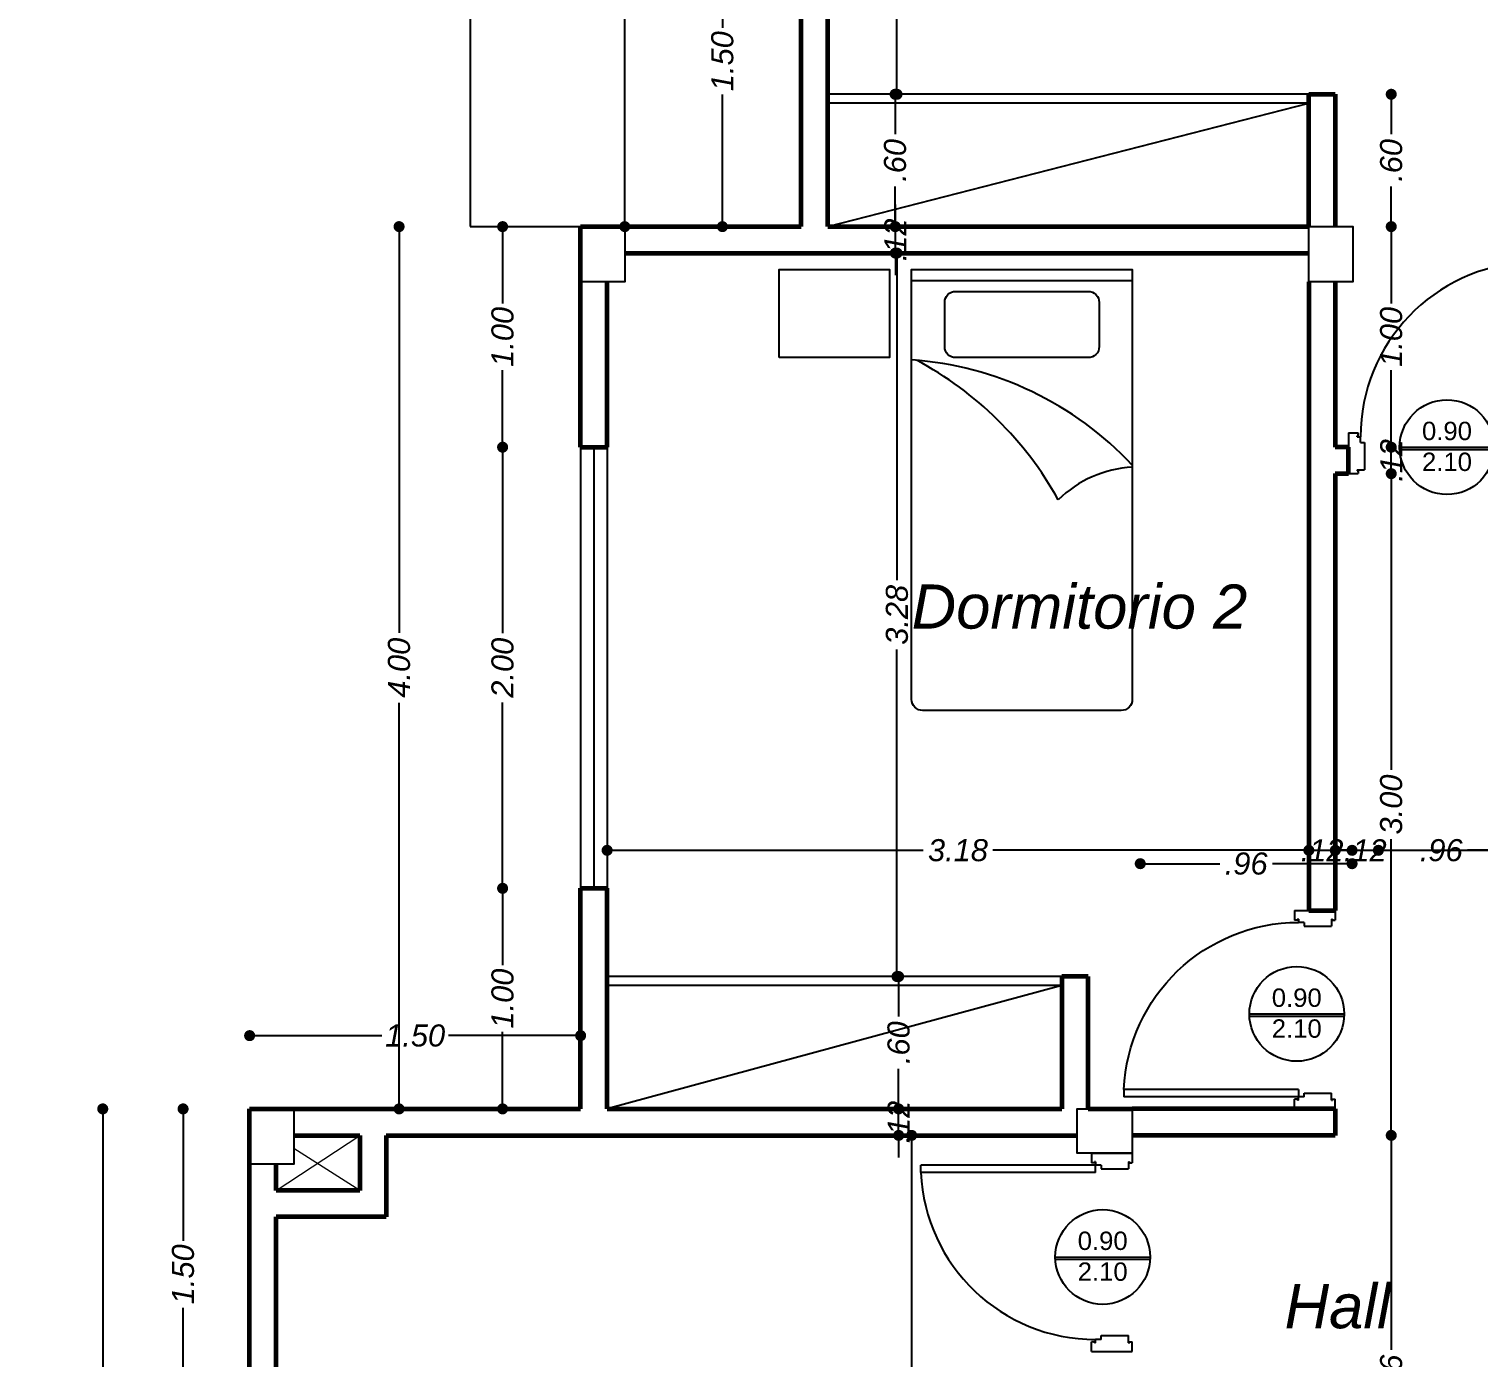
# Model space of a CAD drawing. Header units: metres. Extents: x 539 to 782, y 164 to 633.
# Drawn here: x 708.58 to 715.14, y 360.95 to 366.97 of the extents above; entities that cross this region are included whole.
import ezdxf
from ezdxf.enums import TextEntityAlignment as Align

# ---------------------------------------------------------------- set-up
doc = ezdxf.new("R2010")
doc.units = ezdxf.units.M
doc.header["$PDMODE"] = 35
for name, color, linetype in [('ALUMINIO', 9, 'Continuous'), ('COLUMNAS', 6, 'Continuous'), ('Mobiliario Sanit', 40, 'Continuous'), ('PISOS', 251, 'Continuous'), ('PUERTAS', 16, 'Continuous'), ('TEXTO', 134, 'Continuous')]:
    doc.layers.add(name, color=color, linetype=linetype)
for name, color, linetype, lineweight in [('cota', 1, 'Continuous', 15), ('MURO', 4, 'Continuous', 60), ('ventanas', 2, 'Continuous', 25)]:
    doc.layers.add(name, color=color, linetype=linetype, lineweight=lineweight)
doc.styles.add('ARIAL', font='ariali.ttf')
doc.styles.add('STYLE1', font='ariali.ttf')
doc.styles.add('texto', font='arial.ttf')
doc.dimstyles.new('C_50', dxfattribs={"dimscale": 0.5, "dimtxt": 0.2, "dimasz": 0.1, "dimexe": 0.1, "dimexo": 0.1, "dimgap": 0.05, "dimtad": 0, "dimzin": 4, "dimdsep": 46, "dimtxsty": 'ARIAL', "dimblk": 'DOT', "dimcen": 0.09, "dimse1": 1, "dimse2": 1, "dimclrd": 1, "dimclre": 1, "dimclrt": 2, "dimadec": 0, "dimazin": 0, "dimtfac": 1, "dimtix": 1, "dimtmove": 2, "dimatfit": 3, "dimfxl": 1, "dimtolj": 1, "dimtzin": 0, "dimarcsym": 0})

# ---------------------------------------------------------------- blocks, each defined once
blk = doc.blocks.new('Camasi')
at = {"color": 0}
blk.add_line((-0.5, -0.05), (0.5, -0.05), dxfattribs=at)
blk.add_lwpolyline([(-1.1, -0.4), (-1.1, 0), (-0.6, 0), (-0.6, -0.4)], close=True, dxfattribs=at)
for points in [[(-0.5, -1.95), (-0.5, 0), (0.5, 0), (0.5, -1.95, -0.414214), (0.45, -2), (-0.45, -2, -0.414214)], [(-0.35, -0.35), (-0.35, -0.15, -0.414214), (-0.3, -0.1), (0.3, -0.1, -0.414214), (0.35, -0.15), (0.35, -0.35, -0.414214), (0.3, -0.4), (-0.3, -0.4, -0.414214)]]:
    blk.add_lwpolyline(points, format="xyb", close=True, dxfattribs=at)
for centre, radius, start, end in [((-0.6059, -1.9178), 1.511, 42.95491, 85.98204), ((-1.2223, -1.8098), 1.5837, 28.89334, 61.94152), ((0.5313, -1.4217), 0.5263, 93.41409, 134.22904)]:
    blk.add_arc(centre, radius, start, end, dxfattribs=at)
blk = doc.blocks.new('p 4')
for p, q in [((-0.0782, 0.852), (-0.0484, 0.852)), ((-0.0782, 0.1485), (-0.0782, 0.852)), ((-0.0484, 0.1485), (-0.0484, 0.852)), ((-0.8003, 0.1641), (-0.7612, 0.1641)), ((-0.8003, 0.1641), (-0.8003, 0)), ((-0.7651, 0.1524), (-0.7612, 0.1524)), ((-0.7651, 0.1485), (-0.7651, 0.1524)), ((-0.7651, 0.1485), (-0.7519, 0.1485)), ((-0.7612, 0.1524), (-0.7612, 0.1641)), ((-0.7519, 0.1251), (-0.7519, 0.1485)), ((-0.7519, 0.1251), (-0.7363, 0.1251)), ((-0.7363, 0.1251), (-0.7363, 0.0156)), ((-0.0782, 0.1485), (-0.0484, 0.1485)), ((-0.0484, 0.1251), (-0.064, 0.1251)), ((-0.064, 0.1251), (-0.064, 0.0156)), ((-0.0352, 0.1485), (-0.0484, 0.1485)), ((-0.0484, 0.1251), (-0.0484, 0.1485)), ((-0.0391, 0.1524), (-0.0391, 0.1641)), ((0, 0.1641), (-0.0391, 0.1641)), ((-0.0352, 0.1524), (-0.0391, 0.1524)), ((-0.0352, 0.1485), (-0.0352, 0.1524)), ((0, 0.1641), (0, 0)), ((-0.7651, 0.0156), (-0.7651, 0.0117)), ((-0.7651, 0.0156), (-0.7363, 0.0156)), ((-0.7651, 0.0117), (-0.7612, 0.0117)), ((-0.7612, 0.0117), (-0.7612, 0)), ((-0.0352, 0.0156), (-0.064, 0.0156)), ((-0.0391, 0.0117), (-0.0391, 0)), ((-0.0352, 0.0117), (-0.0391, 0.0117)), ((0, 0), (-0.0391, 0)), ((-0.0352, 0.0156), (-0.0352, 0.0117)), ((-0.8003, 0), (-0.7612, 0))]:
    blk.add_line(p, q)
blk.add_arc((-0.0472, 0.148), 0.7047, 92.51921, 179.96085)
blk = doc.blocks.new('A$C56FC5E38')
at = {"ltscale": 0.02}
for p, q in [((0, 0.2147), (0.4294, 0.2147)), ((0, 0.2047), (0.4294, 0.2047))]:
    blk.add_line(p, q, dxfattribs=at)
blk.add_circle((0.2147, 0.2147), 0.2147, dxfattribs=at)
at = {"style": 'texto'}
for s, p in [('0.90', (0.2147, 0.2466)), ('2.10', (0.2147, 0.1067))]:
    blk.add_text(s, height=0.08331, dxfattribs=at).set_placement(p, align=Align.CENTER)
blk = doc.blocks.new('_Dot')
at = {"color": 0, "linetype": 'ByBlock', "lineweight": -2}
blk.add_line((-0.5, 0), (-1, 0), dxfattribs=at)
at = {"color": 0, "linetype": 'ByBlock', "const_width": 0.5}
blk.add_lwpolyline([(-0.25, 0, 1), (0.25, 0, 1)], format="xyb", close=True, dxfattribs=at)
blk = doc.blocks.new('*D93')
at = {"layer": 'cota', "color": 1, "lineweight": -2, "transparency": 16777216}
for p, q in [((711.2462, 363.2485), (712.6285, 363.2485)), ((714.3262, 363.2485), (712.9439, 363.2485))]:
    blk.add_line(p, q, dxfattribs=at)
at = {"layer": 'Defpoints', "color": 0, "transparency": 16777216}
for p in [(711.1962, 363.5762), (714.3762, 363.5762), (714.3762, 363.2485)]:
    blk.add_point(p, dxfattribs=at)
at = {"layer": 'cota', "color": 1, "lineweight": -2, "transparency": 16777216, "xscale": 0.05, "yscale": 0.05, "zscale": 0.05, "rotation": 180}
blk.add_blockref('_Dot', (711.1962, 363.2485), dxfattribs=at)
at = {"layer": 'cota', "color": 1, "lineweight": -2, "transparency": 16777216, "xscale": 0.05, "yscale": 0.05, "zscale": 0.05}
blk.add_blockref('_Dot', (714.3762, 363.2485), dxfattribs=at)
at = {"layer": 'cota', "color": 2, "transparency": 16777216, "insert": (712.7862, 363.2485), "char_height": 0.1, "attachment_point": 5, "style": 'ARIAL'}
blk.add_mtext('\\A1;3.18', dxfattribs=at)
blk = doc.blocks.new('*D97')
at = {"layer": 'cota', "color": 1, "lineweight": -2, "transparency": 16777216}
for p, q in [((712.5762, 361.9062), (712.5762, 359.9848)), ((712.5762, 357.7462), (712.5762, 359.6676))]:
    blk.add_line(p, q, dxfattribs=at)
at = {"layer": 'Defpoints', "color": 0, "transparency": 16777216}
for p in [(712.5762, 361.9562), (712.5762, 361.9562), (712.5762, 357.6962)]:
    blk.add_point(p, dxfattribs=at)
at = {"layer": 'cota', "color": 1, "lineweight": -2, "transparency": 16777216, "xscale": 0.05, "yscale": 0.05, "zscale": 0.05}
for p, rotation in [((712.5762, 361.9562), 90), ((712.5762, 357.6962), 270)]:
    blk.add_blockref('_Dot', p, dxfattribs=dict(at, rotation=rotation))
at = {"layer": 'cota', "color": 2, "transparency": 16777216, "insert": (712.5762, 359.8262), "char_height": 0.1, "attachment_point": 5, "rotation": 90, "style": 'ARIAL'}
blk.add_mtext('\\A1;4.26', dxfattribs=at)
blk = doc.blocks.new('*D98')
at = {"layer": 'cota', "color": 1, "lineweight": -2, "transparency": 16777216}
for p, q in [((712.5174, 362.1262), (712.5174, 362.1762)), ((712.5174, 361.9562), (712.5174, 362.0762)), ((712.5174, 361.9062), (712.5174, 361.8562))]:
    blk.add_line(p, q, dxfattribs=at)
at = {"layer": 'Defpoints', "color": 0, "transparency": 16777216}
for p in [(712.5174, 362.0762), (712.5174, 362.0762), (712.5174, 361.9562)]:
    blk.add_point(p, dxfattribs=at)
at = {"layer": 'cota', "color": 1, "lineweight": -2, "transparency": 16777216, "xscale": 0.05, "yscale": 0.05, "zscale": 0.05}
for p, rotation in [((712.5174, 362.0762), 270), ((712.5174, 361.9562), 90)]:
    blk.add_blockref('_Dot', p, dxfattribs=dict(at, rotation=rotation))
at = {"layer": 'cota', "color": 2, "transparency": 16777216, "insert": (712.5174, 362.0162), "char_height": 0.1, "attachment_point": 5, "rotation": 90, "style": 'ARIAL'}
blk.add_mtext('\\A1;.12', dxfattribs=at)
blk = doc.blocks.new('*D99')
at = {"layer": 'cota', "color": 1, "lineweight": -2, "transparency": 16777216}
for p, q in [((712.5174, 362.6262), (712.5174, 362.495)), ((712.5174, 362.1262), (712.5174, 362.2575))]:
    blk.add_line(p, q, dxfattribs=at)
at = {"layer": 'Defpoints', "color": 0, "transparency": 16777216}
for p in [(712.5174, 362.6762), (712.5174, 362.6762), (712.5174, 362.0762)]:
    blk.add_point(p, dxfattribs=at)
at = {"layer": 'cota', "color": 1, "lineweight": -2, "transparency": 16777216, "xscale": 0.05, "yscale": 0.05, "zscale": 0.05}
for p, rotation in [((712.5174, 362.6762), 90), ((712.5174, 362.0762), 270)]:
    blk.add_blockref('_Dot', p, dxfattribs=dict(at, rotation=rotation))
at = {"layer": 'cota', "color": 2, "transparency": 16777216, "insert": (712.5174, 362.3762), "char_height": 0.1, "attachment_point": 5, "rotation": 90, "style": 'ARIAL'}
blk.add_mtext('\\A1;.60', dxfattribs=at)
blk = doc.blocks.new('*D100')
at = {"layer": 'cota', "color": 1, "lineweight": -2, "transparency": 16777216}
for p, q in [((712.5099, 365.9062), (712.5099, 364.4739)), ((712.5099, 362.7262), (712.5099, 364.1585))]:
    blk.add_line(p, q, dxfattribs=at)
at = {"layer": 'Defpoints', "color": 0, "transparency": 16777216}
for p in [(712.5099, 365.9562), (712.5099, 365.9562), (712.5099, 362.6762)]:
    blk.add_point(p, dxfattribs=at)
at = {"layer": 'cota', "color": 1, "lineweight": -2, "transparency": 16777216, "xscale": 0.05, "yscale": 0.05, "zscale": 0.05}
for p, rotation in [((712.5099, 365.9562), 90), ((712.5099, 362.6762), 270)]:
    blk.add_blockref('_Dot', p, dxfattribs=dict(at, rotation=rotation))
at = {"layer": 'cota', "color": 2, "transparency": 16777216, "insert": (712.5099, 364.3162), "char_height": 0.1, "attachment_point": 5, "rotation": 90, "style": 'ARIAL'}
blk.add_mtext('\\A1;3.28', dxfattribs=at)
blk = doc.blocks.new('*D101')
at = {"layer": 'Defpoints', "color": 0, "transparency": 16777216}
for p in [(712.5024, 366.0762), (712.5024, 366.0762), (712.5024, 365.9562)]:
    blk.add_point(p, dxfattribs=at)
at = {"layer": 'MURO', "color": 1, "lineweight": -2, "transparency": 16777216}
for p, q in [((712.5024, 366.1262), (712.5024, 366.1762)), ((712.5024, 365.9562), (712.5024, 366.0762)), ((712.5024, 365.9062), (712.5024, 365.8562))]:
    blk.add_line(p, q, dxfattribs=at)
at = {"layer": 'MURO', "color": 1, "lineweight": -2, "transparency": 16777216, "xscale": 0.05, "yscale": 0.05, "zscale": 0.05}
for p, rotation in [((712.5024, 366.0762), 270), ((712.5024, 365.9562), 90)]:
    blk.add_blockref('_Dot', p, dxfattribs=dict(at, rotation=rotation))
at = {"layer": 'MURO', "color": 2, "transparency": 16777216, "insert": (712.5024, 366.0162), "char_height": 0.1, "attachment_point": 5, "rotation": 90, "style": 'ARIAL'}
blk.add_mtext('\\A1;.12', dxfattribs=at)
blk = doc.blocks.new('*D106')
at = {"layer": 'cota', "color": 1, "lineweight": -2, "transparency": 16777216}
for p, q in [((714.7497, 364.9062), (714.7497, 363.614)), ((714.7497, 362.0062), (714.7497, 363.2985))]:
    blk.add_line(p, q, dxfattribs=at)
at = {"layer": 'Defpoints', "color": 0, "transparency": 16777216}
for p in [(714.2517, 364.9562), (714.7497, 364.9562), (715.1297, 361.9562)]:
    blk.add_point(p, dxfattribs=at)
at = {"layer": 'cota', "color": 1, "lineweight": -2, "transparency": 16777216, "xscale": 0.05, "yscale": 0.05, "zscale": 0.05}
for p, rotation in [((714.7497, 364.9562), 90), ((714.7497, 361.9562), 270)]:
    blk.add_blockref('_Dot', p, dxfattribs=dict(at, rotation=rotation))
at = {"layer": 'cota', "color": 2, "transparency": 16777216, "insert": (714.7497, 363.4562), "char_height": 0.1, "attachment_point": 5, "rotation": 90, "style": 'ARIAL'}
blk.add_mtext('\\A1;3.00', dxfattribs=at)
blk = doc.blocks.new('*D121')
at = {"layer": 'cota', "color": 1, "lineweight": -2, "transparency": 16777216}
for p, q in [((709.2746, 362.0262), (709.2746, 361.4775)), ((709.2746, 360.6262), (709.2746, 361.175))]:
    blk.add_line(p, q, dxfattribs=at)
at = {"layer": 'Defpoints', "color": 0, "transparency": 16777216}
for p in [(709.2746, 362.0762), (709.2746, 362.0762), (709.5762, 360.5762)]:
    blk.add_point(p, dxfattribs=at)
at = {"layer": 'cota', "color": 1, "lineweight": -2, "transparency": 16777216, "xscale": 0.05, "yscale": 0.05, "zscale": 0.05}
for p, rotation in [((709.2746, 362.0762), 90), ((709.2746, 360.5762), 270)]:
    blk.add_blockref('_Dot', p, dxfattribs=dict(at, rotation=rotation))
at = {"layer": 'cota', "color": 2, "transparency": 16777216, "insert": (709.2746, 361.3262), "char_height": 0.1, "attachment_point": 5, "rotation": 90, "style": 'ARIAL'}
blk.add_mtext('\\A1;1.50', dxfattribs=at)
blk = doc.blocks.new('*D122')
at = {"layer": 'cota', "color": 1, "lineweight": -2, "transparency": 16777216}
for p, q in [((710.7226, 363.0262), (710.7226, 362.7275)), ((710.7226, 362.1262), (710.7226, 362.425))]:
    blk.add_line(p, q, dxfattribs=at)
at = {"layer": 'Defpoints', "color": 0, "transparency": 16777216}
for p in [(710.7226, 363.0762), (711.0762, 363.0762), (711.0762, 362.0762)]:
    blk.add_point(p, dxfattribs=at)
at = {"layer": 'cota', "color": 1, "lineweight": -2, "transparency": 16777216, "xscale": 0.05, "yscale": 0.05, "zscale": 0.05}
for p, rotation in [((710.7226, 363.0762), 90), ((710.7226, 362.0762), 270)]:
    blk.add_blockref('_Dot', p, dxfattribs=dict(at, rotation=rotation))
at = {"layer": 'cota', "color": 2, "transparency": 16777216, "insert": (710.7226, 362.5762), "char_height": 0.1, "attachment_point": 5, "rotation": 90, "style": 'ARIAL'}
blk.add_mtext('\\A1;1.00', dxfattribs=at)
blk = doc.blocks.new('*D123')
at = {"layer": 'cota', "color": 1, "lineweight": -2, "transparency": 16777216}
for p, q in [((710.7226, 365.0262), (710.7226, 364.2337)), ((710.7226, 363.1262), (710.7226, 363.9187))]:
    blk.add_line(p, q, dxfattribs=at)
at = {"layer": 'Defpoints', "color": 0, "transparency": 16777216}
for p in [(710.7226, 365.0762), (711.0762, 365.0762), (711.0762, 363.0762)]:
    blk.add_point(p, dxfattribs=at)
at = {"layer": 'cota', "color": 1, "lineweight": -2, "transparency": 16777216, "xscale": 0.05, "yscale": 0.05, "zscale": 0.05}
for p, rotation in [((710.7226, 365.0762), 90), ((710.7226, 363.0762), 270)]:
    blk.add_blockref('_Dot', p, dxfattribs=dict(at, rotation=rotation))
at = {"layer": 'cota', "color": 2, "transparency": 16777216, "insert": (710.7226, 364.0762), "char_height": 0.1, "attachment_point": 5, "rotation": 90, "style": 'ARIAL'}
blk.add_mtext('\\A1;2.00', dxfattribs=at)
blk = doc.blocks.new('*D124')
at = {"layer": 'cota', "color": 1, "lineweight": -2, "transparency": 16777216}
for p, q in [((710.7226, 366.0262), (710.7226, 365.7275)), ((710.7226, 365.1262), (710.7226, 365.425))]:
    blk.add_line(p, q, dxfattribs=at)
at = {"layer": 'Defpoints', "color": 0, "transparency": 16777216}
for p in [(710.7226, 366.0762), (710.7226, 366.0762), (711.0762, 365.0762)]:
    blk.add_point(p, dxfattribs=at)
at = {"layer": 'cota', "color": 1, "lineweight": -2, "transparency": 16777216, "xscale": 0.05, "yscale": 0.05, "zscale": 0.05}
for p, rotation in [((710.7226, 366.0762), 90), ((710.7226, 365.0762), 270)]:
    blk.add_blockref('_Dot', p, dxfattribs=dict(at, rotation=rotation))
at = {"layer": 'cota', "color": 2, "transparency": 16777216, "insert": (710.7226, 365.5762), "char_height": 0.1, "attachment_point": 5, "rotation": 90, "style": 'ARIAL'}
blk.add_mtext('\\A1;1.00', dxfattribs=at)
blk = doc.blocks.new('*D125')
at = {"layer": 'cota', "color": 1, "lineweight": -2, "transparency": 16777216}
for p, q in [((708.9105, 362.0262), (708.9105, 359.9847)), ((708.9105, 357.6262), (708.9105, 359.6678))]:
    blk.add_line(p, q, dxfattribs=at)
at = {"layer": 'Defpoints', "color": 0, "transparency": 16777216}
for p in [(708.5762, 362.0762), (708.9105, 362.0762), (708.5762, 357.5762)]:
    blk.add_point(p, dxfattribs=at)
at = {"layer": 'cota', "color": 1, "lineweight": -2, "transparency": 16777216, "xscale": 0.05, "yscale": 0.05, "zscale": 0.05}
for p, rotation in [((708.9105, 362.0762), 90), ((708.9105, 357.5762), 270)]:
    blk.add_blockref('_Dot', p, dxfattribs=dict(at, rotation=rotation))
at = {"layer": 'cota', "color": 2, "transparency": 16777216, "insert": (708.9105, 359.8262), "char_height": 0.1, "attachment_point": 5, "rotation": 90, "style": 'ARIAL'}
blk.add_mtext('\\A1;4.50', dxfattribs=at)
blk = doc.blocks.new('*D126')
at = {"layer": 'cota', "color": 1, "lineweight": -2, "transparency": 16777216}
for p, q in [((710.2535, 366.0262), (710.2535, 364.2347)), ((710.2535, 362.1262), (710.2535, 363.9178))]:
    blk.add_line(p, q, dxfattribs=at)
at = {"layer": 'Defpoints', "color": 0, "transparency": 16777216}
for p in [(710.0762, 366.0762), (710.2535, 366.0762), (710.0762, 362.0762)]:
    blk.add_point(p, dxfattribs=at)
at = {"layer": 'cota', "color": 1, "lineweight": -2, "transparency": 16777216, "xscale": 0.05, "yscale": 0.05, "zscale": 0.05}
for p, rotation in [((710.2535, 366.0762), 90), ((710.2535, 362.0762), 270)]:
    blk.add_blockref('_Dot', p, dxfattribs=dict(at, rotation=rotation))
at = {"layer": 'cota', "color": 2, "transparency": 16777216, "insert": (710.2535, 364.0762), "char_height": 0.1, "attachment_point": 5, "rotation": 90, "style": 'ARIAL'}
blk.add_mtext('\\A1;4.00', dxfattribs=at)
blk = doc.blocks.new('*D127')
at = {"layer": 'cota', "color": 1, "lineweight": -2, "transparency": 16777216}
for p, q in [((711.7187, 367.5262), (711.7187, 366.9775)), ((711.7187, 366.1262), (711.7187, 366.675))]:
    blk.add_line(p, q, dxfattribs=at)
at = {"layer": 'Defpoints', "color": 0, "transparency": 16777216}
for p in [(711.7187, 367.5762), (712.0762, 367.5762), (712.0762, 366.0762)]:
    blk.add_point(p, dxfattribs=at)
at = {"layer": 'cota', "color": 1, "lineweight": -2, "transparency": 16777216, "xscale": 0.05, "yscale": 0.05, "zscale": 0.05}
for p, rotation in [((711.7187, 367.5762), 90), ((711.7187, 366.0762), 270)]:
    blk.add_blockref('_Dot', p, dxfattribs=dict(at, rotation=rotation))
at = {"layer": 'cota', "color": 2, "transparency": 16777216, "insert": (711.7187, 366.8262), "char_height": 0.1, "attachment_point": 5, "rotation": 90, "style": 'ARIAL'}
blk.add_mtext('\\A1;1.50', dxfattribs=at)
blk = doc.blocks.new('*D130')
at = {"layer": 'cota', "color": 1, "lineweight": -2, "transparency": 16777216}
for p, q in [((711.2762, 369.5262), (711.2762, 367.984)), ((711.2762, 366.1262), (711.2762, 367.6685))]:
    blk.add_line(p, q, dxfattribs=at)
at = {"layer": 'Defpoints', "color": 0, "transparency": 16777216}
for p in [(711.2762, 369.5762), (711.2762, 369.5762), (711.2762, 366.0762)]:
    blk.add_point(p, dxfattribs=at)
at = {"layer": 'cota', "color": 1, "lineweight": -2, "transparency": 16777216, "xscale": 0.05, "yscale": 0.05, "zscale": 0.05}
for p, rotation in [((711.2762, 369.5762), 90), ((711.2762, 366.0762), 270)]:
    blk.add_blockref('_Dot', p, dxfattribs=dict(at, rotation=rotation))
at = {"layer": 'cota', "color": 2, "transparency": 16777216, "insert": (711.2762, 367.8262), "char_height": 0.1, "attachment_point": 5, "rotation": 90, "style": 'ARIAL'}
blk.add_mtext('\\A1;3.50', dxfattribs=at)
blk = doc.blocks.new('*D139')
at = {"layer": 'cota', "color": 1, "lineweight": -2, "transparency": 16777216}
for p, q in [((709.6262, 362.4083), (710.175, 362.4083)), ((711.0262, 362.4083), (710.4775, 362.4083))]:
    blk.add_line(p, q, dxfattribs=at)
at = {"layer": 'Defpoints', "color": 0, "transparency": 16777216}
for p in [(711.0762, 362.4083), (709.5762, 362.0762), (711.0762, 362.0762)]:
    blk.add_point(p, dxfattribs=at)
at = {"layer": 'cota', "color": 1, "lineweight": -2, "transparency": 16777216, "xscale": 0.05, "yscale": 0.05, "zscale": 0.05, "rotation": 180}
blk.add_blockref('_Dot', (709.5762, 362.4083), dxfattribs=at)
at = {"layer": 'cota', "color": 1, "lineweight": -2, "transparency": 16777216, "xscale": 0.05, "yscale": 0.05, "zscale": 0.05}
blk.add_blockref('_Dot', (711.0762, 362.4083), dxfattribs=at)
at = {"layer": 'cota', "color": 2, "transparency": 16777216, "insert": (710.3262, 362.4083), "char_height": 0.1, "attachment_point": 5, "style": 'ARIAL'}
blk.add_mtext('\\A1;1.50', dxfattribs=at)
blk = doc.blocks.new('*D428')
at = {"layer": 'cota', "color": 1, "lineweight": -2, "transparency": 16777216}
for p, q in [((712.5014, 366.6262), (712.5014, 366.495)), ((712.5014, 366.1262), (712.5014, 366.2575))]:
    blk.add_line(p, q, dxfattribs=at)
at = {"layer": 'Defpoints', "color": 0, "transparency": 16777216}
for p in [(712.5014, 366.6762), (712.5912, 366.6762), (712.5912, 366.0762)]:
    blk.add_point(p, dxfattribs=at)
at = {"layer": 'cota', "color": 1, "lineweight": -2, "transparency": 16777216, "xscale": 0.05, "yscale": 0.05, "zscale": 0.05}
for p, rotation in [((712.5014, 366.6762), 90), ((712.5014, 366.0762), 270)]:
    blk.add_blockref('_Dot', p, dxfattribs=dict(at, rotation=rotation))
at = {"layer": 'cota', "color": 2, "transparency": 16777216, "insert": (712.5014, 366.3762), "char_height": 0.1, "attachment_point": 5, "rotation": 90, "style": 'ARIAL'}
blk.add_mtext('\\A1;.60', dxfattribs=at)
blk = doc.blocks.new('*D429')
at = {"layer": 'cota', "color": 1, "lineweight": -2, "transparency": 16777216}
for p, q in [((712.5099, 369.4062), (712.5099, 368.2237)), ((712.5099, 366.7262), (712.5099, 367.9088))]:
    blk.add_line(p, q, dxfattribs=at)
at = {"layer": 'Defpoints', "color": 0, "transparency": 16777216}
for p in [(712.5099, 369.4562), (712.5912, 369.4562), (712.5912, 366.6762)]:
    blk.add_point(p, dxfattribs=at)
at = {"layer": 'cota', "color": 1, "lineweight": -2, "transparency": 16777216, "xscale": 0.05, "yscale": 0.05, "zscale": 0.05}
for p, rotation in [((712.5099, 369.4562), 90), ((712.5099, 366.6762), 270)]:
    blk.add_blockref('_Dot', p, dxfattribs=dict(at, rotation=rotation))
at = {"layer": 'cota', "color": 2, "transparency": 16777216, "insert": (712.5099, 368.0662), "char_height": 0.1, "attachment_point": 5, "rotation": 90, "style": 'ARIAL'}
blk.add_mtext('\\A1;2.78', dxfattribs=at)
blk = doc.blocks.new('*D436')
at = {"layer": 'cota', "color": 1, "lineweight": -2, "transparency": 16777216}
for p, q in [((714.3262, 363.2485), (714.2762, 363.2485)), ((714.3762, 363.2485), (714.4962, 363.2485)), ((714.5462, 363.2485), (714.5962, 363.2485))]:
    blk.add_line(p, q, dxfattribs=at)
at = {"layer": 'Defpoints', "color": 0, "transparency": 16777216}
for p in [(714.4962, 363.2485), (714.3762, 363.188), (714.4962, 363.188)]:
    blk.add_point(p, dxfattribs=at)
at = {"layer": 'cota', "color": 1, "lineweight": -2, "transparency": 16777216, "xscale": 0.05, "yscale": 0.05, "zscale": 0.05}
blk.add_blockref('_Dot', (714.3762, 363.2485), dxfattribs=at)
at = {"layer": 'cota', "color": 1, "lineweight": -2, "transparency": 16777216, "xscale": 0.05, "yscale": 0.05, "zscale": 0.05, "rotation": 180}
blk.add_blockref('_Dot', (714.4962, 363.2485), dxfattribs=at)
at = {"layer": 'cota', "color": 2, "transparency": 16777216, "insert": (714.4362, 363.2485), "char_height": 0.1, "attachment_point": 5, "style": 'ARIAL'}
blk.add_mtext('\\A1;.12', dxfattribs=at)
blk = doc.blocks.new('*D437')
at = {"layer": 'cota', "color": 1, "lineweight": -2, "transparency": 16777216}
for p, q in [((714.5462, 363.2485), (714.8573, 363.2485)), ((715.4062, 363.2485), (715.0951, 363.2485))]:
    blk.add_line(p, q, dxfattribs=at)
at = {"layer": 'Defpoints', "color": 0, "transparency": 16777216}
for p in [(715.4562, 363.2485), (715.4562, 363.2485), (714.4962, 363.188)]:
    blk.add_point(p, dxfattribs=at)
at = {"layer": 'cota', "color": 1, "lineweight": -2, "transparency": 16777216, "xscale": 0.05, "yscale": 0.05, "zscale": 0.05, "rotation": 180}
blk.add_blockref('_Dot', (714.4962, 363.2485), dxfattribs=at)
at = {"layer": 'cota', "color": 1, "lineweight": -2, "transparency": 16777216, "xscale": 0.05, "yscale": 0.05, "zscale": 0.05}
blk.add_blockref('_Dot', (715.4562, 363.2485), dxfattribs=at)
at = {"layer": 'cota', "color": 2, "transparency": 16777216, "insert": (714.9762, 363.2485), "char_height": 0.1, "attachment_point": 5, "style": 'ARIAL'}
blk.add_mtext('\\A1;.96', dxfattribs=at)
blk = doc.blocks.new('*D449')
at = {"layer": 'cota', "color": 1, "lineweight": -2, "transparency": 16777216}
for p, q in [((714.7497, 365.1262), (714.7497, 365.1762)), ((714.7497, 364.9562), (714.7497, 365.0762)), ((714.7497, 364.9062), (714.7497, 364.8562))]:
    blk.add_line(p, q, dxfattribs=at)
at = {"layer": 'Defpoints', "color": 0, "transparency": 16777216}
for p in [(714.5562, 365.0762), (714.7497, 365.0762), (714.5562, 364.9562)]:
    blk.add_point(p, dxfattribs=at)
at = {"layer": 'cota', "color": 1, "lineweight": -2, "transparency": 16777216, "xscale": 0.05, "yscale": 0.05, "zscale": 0.05}
for p, rotation in [((714.7497, 365.0762), 270), ((714.7497, 364.9562), 90)]:
    blk.add_blockref('_Dot', p, dxfattribs=dict(at, rotation=rotation))
at = {"layer": 'cota', "color": 2, "transparency": 16777216, "insert": (714.7497, 365.0162), "char_height": 0.1, "attachment_point": 5, "rotation": 90, "style": 'ARIAL'}
blk.add_mtext('\\A1;.12', dxfattribs=at)
blk = doc.blocks.new('*D450')
at = {"layer": 'cota', "color": 1, "lineweight": -2, "transparency": 16777216}
for p, q in [((714.7497, 366.0262), (714.7497, 365.7275)), ((714.7497, 365.1262), (714.7497, 365.425))]:
    blk.add_line(p, q, dxfattribs=at)
at = {"layer": 'Defpoints', "color": 0, "transparency": 16777216}
for p in [(714.5762, 366.0762), (714.7497, 366.0762), (714.5562, 365.0762)]:
    blk.add_point(p, dxfattribs=at)
at = {"layer": 'cota', "color": 1, "lineweight": -2, "transparency": 16777216, "xscale": 0.05, "yscale": 0.05, "zscale": 0.05}
for p, rotation in [((714.7497, 366.0762), 90), ((714.7497, 365.0762), 270)]:
    blk.add_blockref('_Dot', p, dxfattribs=dict(at, rotation=rotation))
at = {"layer": 'cota', "color": 2, "transparency": 16777216, "insert": (714.7497, 365.5762), "char_height": 0.1, "attachment_point": 5, "rotation": 90, "style": 'ARIAL'}
blk.add_mtext('\\A1;1.00', dxfattribs=at)
blk = doc.blocks.new('*D451')
at = {"layer": 'cota', "color": 1, "lineweight": -2, "transparency": 16777216}
for p, q in [((714.7497, 366.6262), (714.7497, 366.495)), ((714.7497, 366.1262), (714.7497, 366.2575))]:
    blk.add_line(p, q, dxfattribs=at)
at = {"layer": 'Defpoints', "color": 0, "transparency": 16777216}
for p in [(714.4962, 366.6762), (714.7497, 366.6762), (714.5762, 366.0762)]:
    blk.add_point(p, dxfattribs=at)
at = {"layer": 'cota', "color": 1, "lineweight": -2, "transparency": 16777216, "xscale": 0.05, "yscale": 0.05, "zscale": 0.05}
for p, rotation in [((714.7497, 366.6762), 90), ((714.7497, 366.0762), 270)]:
    blk.add_blockref('_Dot', p, dxfattribs=dict(at, rotation=rotation))
at = {"layer": 'cota', "color": 2, "transparency": 16777216, "insert": (714.7497, 366.3762), "char_height": 0.1, "attachment_point": 5, "rotation": 90, "style": 'ARIAL'}
blk.add_mtext('\\A1;.60', dxfattribs=at)
blk = doc.blocks.new('*D452')
at = {"layer": 'cota', "color": 1, "lineweight": -2, "transparency": 16777216}
for p, q in [((714.7497, 361.9062), (714.7497, 360.9839)), ((714.7497, 359.7462), (714.7497, 360.6686))]:
    blk.add_line(p, q, dxfattribs=at)
at = {"layer": 'Defpoints', "color": 0, "transparency": 16777216}
for p in [(714.4962, 361.9562), (714.4962, 359.6962), (714.7497, 359.6962)]:
    blk.add_point(p, dxfattribs=at)
at = {"layer": 'cota', "color": 1, "lineweight": -2, "transparency": 16777216, "xscale": 0.05, "yscale": 0.05, "zscale": 0.05}
for p, rotation in [((714.7497, 361.9562), 90), ((714.7497, 359.6962), 270)]:
    blk.add_blockref('_Dot', p, dxfattribs=dict(at, rotation=rotation))
at = {"layer": 'cota', "color": 2, "transparency": 16777216, "insert": (714.7497, 360.8262), "char_height": 0.1, "attachment_point": 5, "rotation": 90, "style": 'ARIAL'}
blk.add_mtext('\\A1;2.26', dxfattribs=at)
blk = doc.blocks.new('*D562')
at = {"layer": 'cota', "color": 1, "lineweight": -2, "transparency": 16777216}
for p, q in [((710.3623, 437.5456), (711.7445, 437.5456)), ((713.4423, 437.5456), (712.06, 437.5456))]:
    blk.add_line(p, q, dxfattribs=at)
at = {"layer": 'Defpoints', "color": 0, "transparency": 16777216}
for p in [(710.3123, 437.8734), (713.4923, 437.5456), (713.4923, 363.5762)]:
    blk.add_point(p, dxfattribs=at)
at = {"layer": 'cota', "color": 1, "lineweight": -2, "transparency": 16777216, "xscale": 0.05, "yscale": 0.05, "zscale": 0.05, "rotation": 180}
blk.add_blockref('_Dot', (710.3123, 437.5456), dxfattribs=at)
at = {"layer": 'cota', "color": 1, "lineweight": -2, "transparency": 16777216, "xscale": 0.05, "yscale": 0.05, "zscale": 0.05}
blk.add_blockref('_Dot', (713.4923, 437.5456), dxfattribs=at)
at = {"layer": 'cota', "color": 2, "transparency": 16777216, "insert": (711.9023, 437.5456), "char_height": 0.1, "attachment_point": 5, "style": 'ARIAL'}
blk.add_mtext('\\A1;3.18', dxfattribs=at)
blk = doc.blocks.new('*D601')
at = {"layer": 'cota', "color": 1, "lineweight": -2, "transparency": 16777216}
for p, q in [((712.7423, 432.9148), (713.7348, 432.9148)), ((715.0423, 432.9148), (714.0498, 432.9148))]:
    blk.add_line(p, q, dxfattribs=at)
at = {"layer": 'Defpoints', "color": 0, "transparency": 16777216}
for p in [(712.6923, 432.9148), (712.6923, 432.8983), (715.0923, 358.6011)]:
    blk.add_point(p, dxfattribs=at)
at = {"layer": 'cota', "color": 1, "lineweight": -2, "transparency": 16777216, "xscale": 0.05, "yscale": 0.05, "zscale": 0.05, "rotation": 180}
blk.add_blockref('_Dot', (712.6923, 432.9148), dxfattribs=at)
at = {"layer": 'cota', "color": 1, "lineweight": -2, "transparency": 16777216, "xscale": 0.05, "yscale": 0.05, "zscale": 0.05}
blk.add_blockref('_Dot', (715.0923, 432.9148), dxfattribs=at)
at = {"layer": 'cota', "color": 2, "transparency": 16777216, "insert": (713.8923, 432.9148), "char_height": 0.1, "attachment_point": 5, "style": 'ARIAL'}
blk.add_mtext('\\A1;2.40', dxfattribs=at)
blk = doc.blocks.new('*D606')
at = {"layer": 'cota', "color": 1, "lineweight": -2, "transparency": 16777216}
for p, q in [((713.6623, 363.188), (713.9734, 363.188)), ((714.5223, 363.188), (714.2112, 363.188))]:
    blk.add_line(p, q, dxfattribs=at)
at = {"layer": 'Defpoints', "color": 0, "transparency": 16777216}
for p in [(713.6123, 363.2485), (714.5723, 363.188), (714.5723, 363.188)]:
    blk.add_point(p, dxfattribs=at)
at = {"layer": 'cota', "color": 1, "lineweight": -2, "transparency": 16777216, "xscale": 0.05, "yscale": 0.05, "zscale": 0.05, "rotation": 180}
blk.add_blockref('_Dot', (713.6123, 363.188), dxfattribs=at)
at = {"layer": 'cota', "color": 1, "lineweight": -2, "transparency": 16777216, "xscale": 0.05, "yscale": 0.05, "zscale": 0.05}
blk.add_blockref('_Dot', (714.5723, 363.188), dxfattribs=at)
at = {"layer": 'cota', "color": 2, "transparency": 16777216, "insert": (714.0923, 363.188), "char_height": 0.1, "attachment_point": 5, "style": 'ARIAL'}
blk.add_mtext('\\A1;.96', dxfattribs=at)
blk = doc.blocks.new('*D607')
at = {"layer": 'cota', "color": 1, "lineweight": -2, "transparency": 16777216}
for p, q in [((714.5223, 363.2485), (714.4723, 363.2485)), ((714.5723, 363.2485), (714.6915, 363.2485)), ((714.7415, 363.2485), (714.7915, 363.2485))]:
    blk.add_line(p, q, dxfattribs=at)
at = {"layer": 'Defpoints', "color": 0, "transparency": 16777216}
for p in [(714.5723, 363.2485), (714.6915, 363.2485), (714.6915, 363.2485)]:
    blk.add_point(p, dxfattribs=at)
at = {"layer": 'cota', "color": 1, "lineweight": -2, "transparency": 16777216, "xscale": 0.05, "yscale": 0.05, "zscale": 0.05}
blk.add_blockref('_Dot', (714.5723, 363.2485), dxfattribs=at)
at = {"layer": 'cota', "color": 1, "lineweight": -2, "transparency": 16777216, "xscale": 0.05, "yscale": 0.05, "zscale": 0.05, "rotation": 180}
blk.add_blockref('_Dot', (714.6915, 363.2485), dxfattribs=at)
at = {"layer": 'cota', "color": 2, "transparency": 16777216, "insert": (714.6319, 363.2485), "char_height": 0.1, "attachment_point": 5, "style": 'ARIAL'}
blk.add_mtext('\\A1;.12', dxfattribs=at)
blk = doc.blocks.new('*D608')
at = {"layer": 'cota', "color": 1, "lineweight": -2, "transparency": 16777216}
for p, q in [((714.7415, 363.2485), (715.9745, 363.2485)), ((717.5223, 363.2485), (716.2893, 363.2485))]:
    blk.add_line(p, q, dxfattribs=at)
at = {"layer": 'Defpoints', "color": 0, "transparency": 16777216}
for p in [(714.6915, 363.2485), (717.5723, 363.2485), (717.5723, 363.2485)]:
    blk.add_point(p, dxfattribs=at)
at = {"layer": 'cota', "color": 1, "lineweight": -2, "transparency": 16777216, "xscale": 0.05, "yscale": 0.05, "zscale": 0.05, "rotation": 180}
blk.add_blockref('_Dot', (714.6915, 363.2485), dxfattribs=at)
at = {"layer": 'cota', "color": 1, "lineweight": -2, "transparency": 16777216, "xscale": 0.05, "yscale": 0.05, "zscale": 0.05}
blk.add_blockref('_Dot', (717.5723, 363.2485), dxfattribs=at)
at = {"layer": 'cota', "color": 2, "transparency": 16777216, "insert": (716.1319, 363.2485), "char_height": 0.1, "attachment_point": 5, "style": 'ARIAL'}
blk.add_mtext('\\A1;2.88', dxfattribs=at)

msp = doc.modelspace()

# ---------------------------------------------------------------- linework, layer by layer
at = {"layer": 'ALUMINIO'}
msp.add_line((711.1362, 365.0762), (711.1362, 363.0762), dxfattribs=at)
at = {"layer": 'COLUMNAS'}
for points in [[(711.0762, 366.0762), (711.2762, 366.0762), (711.2762, 365.8262), (711.0762, 365.8262), (711.0762, 366.0762)], [(714.3762, 366.0762), (714.5762, 366.0762), (714.5762, 365.8262), (714.3762, 365.8262), (714.3762, 366.0762)], [(709.5762, 362.0762), (709.7762, 362.0762), (709.7762, 361.8262), (709.5762, 361.8262), (709.5762, 362.0762)], [(713.5762, 362.0762), (713.5762, 361.8762), (713.3262, 361.8762), (713.3262, 362.0762), (713.5762, 362.0762)]]:
    msp.add_lwpolyline(points, dxfattribs=at)
at = {"layer": 'cota'}
for p, q in [((709.6962, 361.7062), (710.0762, 361.9562)), ((710.0755, 361.7062), (709.7762, 361.8969))]:
    msp.add_line(p, q, dxfattribs=at)
at = {"layer": 'MURO'}
for p, q in [((712.0762, 366.0762), (712.0762, 367.5762)), ((712.1962, 366.0762), (712.1962, 367.5762)), ((714.3762, 366.0762), (714.3762, 366.6762)), ((714.3762, 366.6762), (714.4962, 366.6762)), ((714.4962, 366.6762), (714.4962, 366.0762)), ((711.0762, 366.0762), (712.0762, 366.0762)), ((711.0762, 365.0762), (711.0762, 366.0762)), ((712.1962, 366.0762), (714.3762, 366.0762)), ((711.2762, 365.9562), (714.3762, 365.9562)), ((711.1962, 365.0762), (711.1962, 365.8262)), ((714.3762, 365.8262), (714.3762, 362.9762)), ((714.4962, 365.8262), (714.4962, 365.0762)), ((711.0762, 365.0762), (711.1962, 365.0762)), ((714.5562, 365.0762), (714.4962, 365.0762)), ((714.5562, 364.9562), (714.5562, 365.0762)), ((714.4962, 364.9562), (714.4962, 362.9762)), ((714.4962, 364.9562), (714.5562, 364.9562)), ((711.0762, 362.0762), (711.0762, 363.0762)), ((711.0762, 363.0762), (711.1962, 363.0762)), ((711.1962, 362.0762), (711.1962, 363.0762)), ((714.3762, 362.9762), (714.4962, 362.9762)), ((713.3762, 362.6762), (713.2562, 362.6762)), ((713.2562, 362.6762), (713.2562, 362.0762)), ((713.3762, 362.0762), (713.3762, 362.6762)), ((709.5762, 362.0762), (711.0762, 362.0762)), ((709.5762, 360.5762), (709.5762, 362.0762)), ((711.1962, 362.0762), (713.2562, 362.0762)), ((713.3762, 362.0762), (713.5762, 362.0762)), ((714.4962, 362.0762), (713.5762, 362.0762)), ((714.4962, 362.0762), (714.4962, 361.9562)), ((709.7755, 361.9562), (710.0762, 361.9562)), ((709.7755, 361.9562), (710.0755, 361.9562)), ((710.0755, 361.9562), (710.0755, 361.7062)), ((710.1955, 361.9562), (710.1955, 361.5862)), ((710.1955, 361.9562), (713.3262, 361.9562)), ((714.4962, 361.9562), (713.5762, 361.9562)), ((709.6962, 361.7062), (709.6962, 361.8262)), ((710.0755, 361.7062), (709.6962, 361.7062)), ((709.6962, 360.5762), (709.6962, 361.5862)), ((710.1955, 361.5862), (709.6962, 361.5862))]:
    msp.add_line(p, q, dxfattribs=at)
at = {"layer": 'PISOS'}
for p, q in [((710.5762, 370.0762), (710.5762, 366.0762)), ((710.5762, 366.0762), (711.0762, 366.0762))]:
    msp.add_line(p, q, dxfattribs=at)
at = {"layer": 'PUERTAS'}
for p, q in [((714.3762, 366.6762), (712.1962, 366.6762)), ((714.3762, 366.6362), (712.1962, 366.6362)), ((712.1962, 366.0762), (714.3762, 366.6362)), ((713.2562, 362.6762), (711.1962, 362.6762)), ((713.2562, 362.6362), (711.1962, 362.0762)), ((713.2562, 362.6362), (711.1962, 362.6362))]:
    msp.add_line(p, q, dxfattribs=at)
at = {"layer": 'ventanas'}
for p, q in [((711.0762, 365.0762), (711.0762, 363.0762)), ((711.1962, 365.0762), (711.1962, 363.0762))]:
    msp.add_line(p, q, dxfattribs=at)

# ---------------------------------------------------------------- block references
at = {"layer": 'Mobiliario Sanit'}
msp.add_blockref('Camasi', (713.0762, 365.8824), dxfattribs=at)
at = {"layer": 'PUERTAS', "yscale": 1.124603647976073}
for p, xscale, zscale, rotation in [((715.4562, 364.9562), 1.124603647976073, 1.124603647976073, 1.167912180793384e-07), ((714.4962, 362.0762), -1.124603647976073, 1.124603647976034, 89.99999988318903), ((713.5762, 361.8762), 1.124603647976073, 1.124603647976073, 90.00000011679114)]:
    msp.add_blockref('p 4', p, dxfattribs=dict(at, xscale=xscale, zscale=zscale, rotation=rotation))
at = {"layer": 'TEXTO', "ltscale": 0.02, "rotation": 359.9885969923311}
for p in [(714.7876, 364.8616), (714.1068, 362.2922), (713.2273, 361.1901)]:
    msp.add_blockref('A$C56FC5E38', p, dxfattribs=at)

# ---------------------------------------------------------------- texts
at = {"layer": 'TEXTO', "style": 'STYLE1'}
for s, p in [('Dormitorio 2', (712.5762, 364.2537)), ('Hall', (714.2662, 361.0816))]:
    msp.add_text(s, height=0.2, rotation=360, dxfattribs=at).set_placement(p)

# ---------------------------------------------------------------- dimensions: what is measured, and where the dimension line sits
at = {"layer": 'cota'}
for base, p1, p2, picture, middle in [((713.4923, 437.5456), (710.3123, 437.8734), (713.4923, 363.5762), '*D562', (711.9023, 437.5456)), ((712.6923, 432.9148), (715.0923, 358.6011), (712.6923, 432.8983), '*D601', (713.8923, 432.9148)), ((714.3762, 363.2485), (711.1962, 363.5762), (714.3762, 363.5762), '*D93', (712.7862, 363.2485)), ((714.4962, 363.2485), (714.3762, 363.188), (714.4962, 363.188), '*D436', (714.4362, 363.2485)), ((715.4562, 363.2485), (714.4962, 363.188), (715.4562, 363.2485), '*D437', (714.9762, 363.2485)), ((714.6915, 363.2485), (714.5723, 363.2485), (714.6915, 363.2485), '*D607', (714.6319, 363.2485)), ((717.5723, 363.2485), (714.6915, 363.2485), (717.5723, 363.2485), '*D608', (716.1319, 363.2485)), ((714.5723, 363.188), (713.6123, 363.2485), (714.5723, 363.188), '*D606', (714.0923, 363.188)), ((711.0762, 362.4083), (709.5762, 362.0762), (711.0762, 362.0762), '*D139', (710.3262, 362.4083))]:
    dim = msp.add_linear_dim(base=base, p1=p1, p2=p2, dimstyle='C_50', dxfattribs=at)
    dim.commit()
    dim.dimension.update_dxf_attribs({"geometry": picture, "text_midpoint": middle})
for base, p1, p2, picture, middle in [((711.2762, 369.5762), (711.2762, 366.0762), (711.2762, 369.5762), '*D130', (711.2762, 367.8262)), ((712.5099, 369.4562), (712.5912, 366.6762), (712.5912, 369.4562), '*D429', (712.5099, 368.0662)), ((711.7187, 367.5762), (712.0762, 366.0762), (712.0762, 367.5762), '*D127', (711.7187, 366.8262)), ((712.5014, 366.6762), (712.5912, 366.0762), (712.5912, 366.6762), '*D428', (712.5014, 366.3762)), ((714.7497, 366.6762), (714.5762, 366.0762), (714.4962, 366.6762), '*D451', (714.7497, 366.3762)), ((710.2535, 366.0762), (710.0762, 362.0762), (710.0762, 366.0762), '*D126', (710.2535, 364.0762)), ((710.7226, 366.0762), (711.0762, 365.0762), (710.7226, 366.0762), '*D124', (710.7226, 365.5762)), ((714.7497, 366.0762), (714.5562, 365.0762), (714.5762, 366.0762), '*D450', (714.7497, 365.5762)), ((712.5099, 365.9562), (712.5099, 362.6762), (712.5099, 365.9562), '*D100', (712.5099, 364.3162)), ((714.7497, 365.0762), (714.5562, 364.9562), (714.5562, 365.0762), '*D449', (714.7497, 365.0162)), ((710.7226, 365.0762), (711.0762, 363.0762), (711.0762, 365.0762), '*D123', (710.7226, 364.0762)), ((714.7497, 364.9562), (715.1297, 361.9562), (714.2517, 364.9562), '*D106', (714.7497, 363.4562)), ((710.7226, 363.0762), (711.0762, 362.0762), (711.0762, 363.0762), '*D122', (710.7226, 362.5762)), ((712.5174, 362.6762), (712.5174, 362.0762), (712.5174, 362.6762), '*D99', (712.5174, 362.3762)), ((712.5174, 362.0762), (712.5174, 361.9562), (712.5174, 362.0762), '*D98', (712.5174, 362.0162)), ((708.9105, 362.0762), (708.5762, 357.5762), (708.5762, 362.0762), '*D125', (708.9105, 359.8262)), ((709.2746, 362.0762), (709.5762, 360.5762), (709.2746, 362.0762), '*D121', (709.2746, 361.3262)), ((712.5762, 361.9562), (712.5762, 357.6962), (712.5762, 361.9562), '*D97', (712.5762, 359.8262)), ((714.7497, 359.6962), (714.4962, 361.9562), (714.4962, 359.6962), '*D452', (714.7497, 360.8262))]:
    dim = msp.add_linear_dim(base=base, p1=p1, p2=p2, angle=90, dimstyle='C_50', dxfattribs=at)
    dim.commit()
    dim.dimension.update_dxf_attribs({"geometry": picture, "text_midpoint": middle})
at = {"layer": 'MURO'}
dim = msp.add_linear_dim(base=(712.5024, 366.0762), p1=(712.5024, 365.9562), p2=(712.5024, 366.0762), angle=90, dimstyle='C_50', dxfattribs=at)
dim.commit()
dim.dimension.update_dxf_attribs({"geometry": '*D101', "text_midpoint": (712.5024, 366.0162)})

doc.saveas('drawing.dxf')
